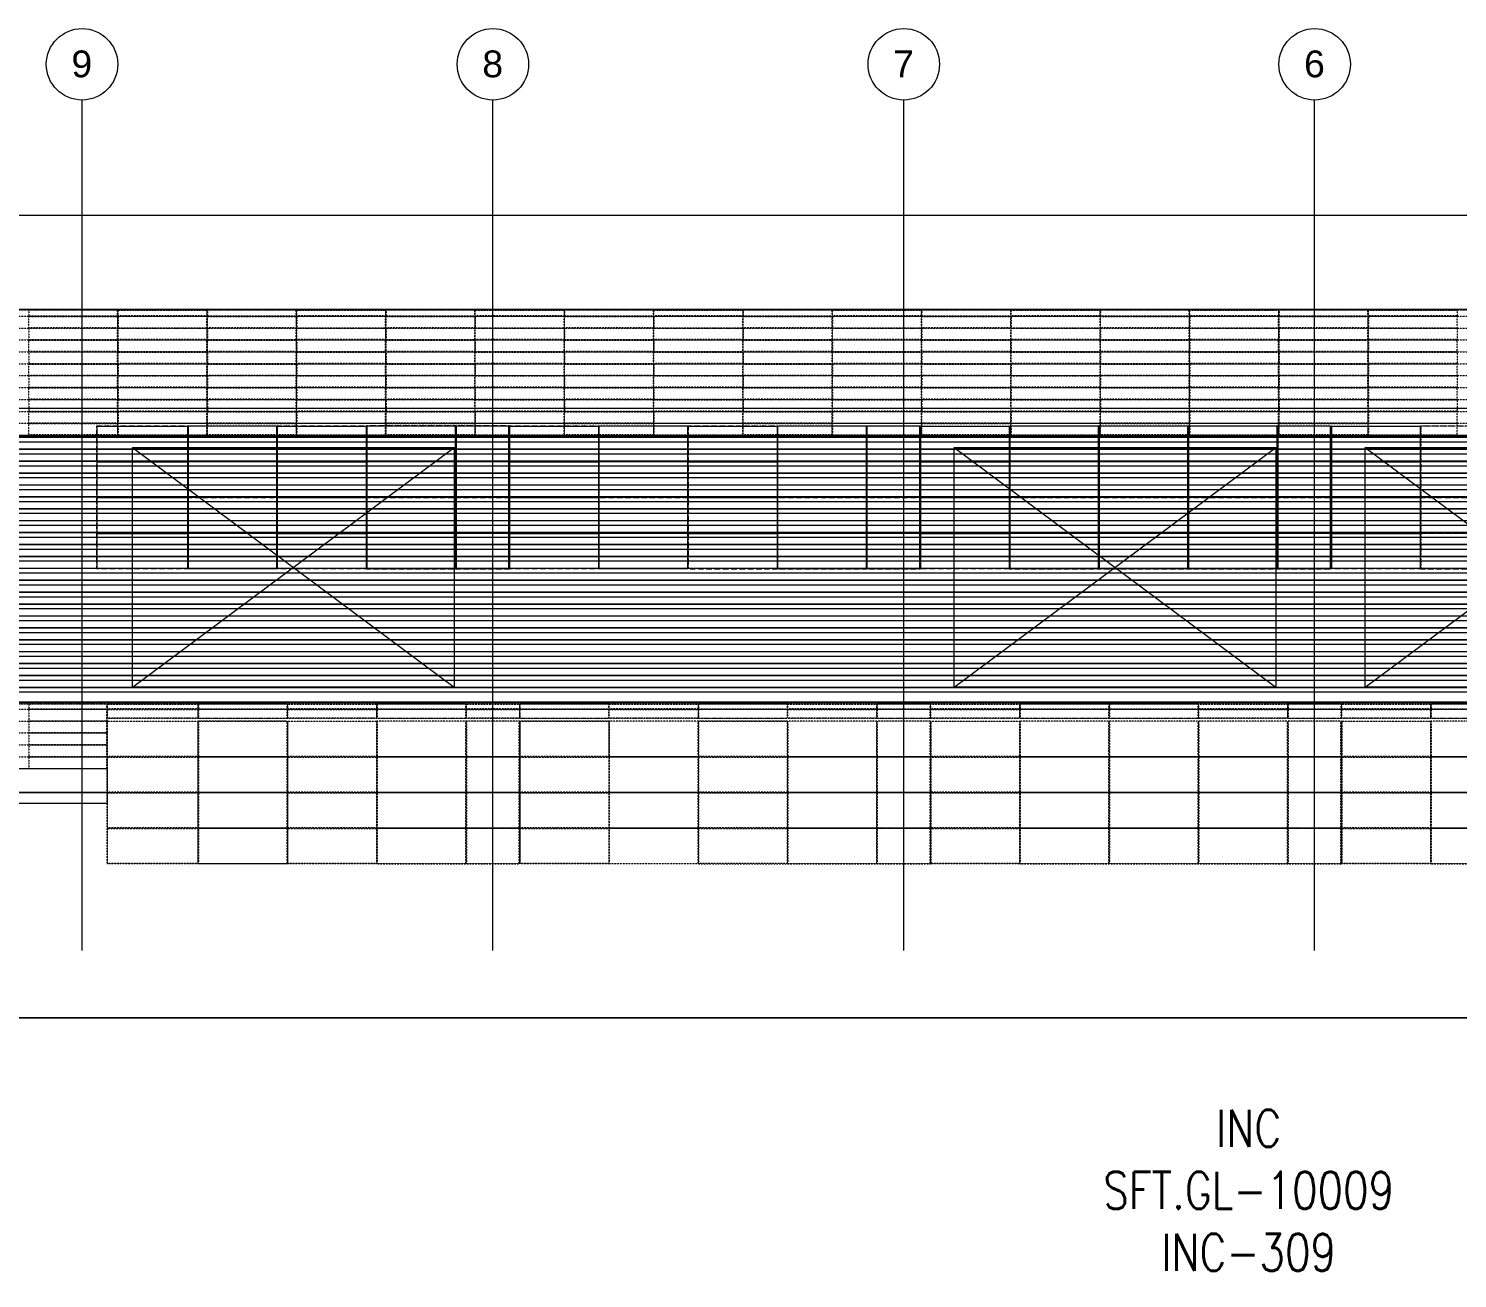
# Model space of a CAD drawing. Header units: inches. Extents: x 1191 to 4278, y -4365 to 1348.
# Drawn here: x 1934 to 2894, y -4365 to -3526 of the extents above; entities that cross this region are included whole.
import ezdxf

# ---------------------------------------------------------------- set-up
doc = ezdxf.new("R2010")
doc.units = ezdxf.units.IN
doc.header["$MEASUREMENT"] = 0
for name, pattern in [('NBK_Center2', [0.270833, 0.166667, -0.03125, 0.041667, -0.03125]), ('NBK_Hidden', [0.125, 0.083333, -0.041667]), ('NBK_Hidden2', [0.0625, 0.041667, -0.020833])]:
    doc.linetypes.add(name, pattern=pattern)
doc.layers.get('Defpoints').update_dxf_attribs({"color": 250, "lineweight": 0})
for name, color, linetype, lineweight in [('!Arch2', 8, 'Continuous', 9), ('!Dimension', 50, 'Continuous', 5), ('!Linetype_Center2', 222, 'NBK_Center2', 9), ('!Linetype_Hidden', 210, 'NBK_Hidden', 9), ('!Misc2', 252, 'NBK_Hidden2', 5), ('S-GRID-IDEN', 1, 'Continuous', 9)]:
    doc.layers.add(name, color=color, linetype=linetype, lineweight=lineweight)
doc.styles.add('Arial_1', font='arial.ttf', dxfattribs={"height": 18})
doc.styles.add('Romans', font='romans.shx', dxfattribs={"width": 0.8})

# ---------------------------------------------------------------- blocks, each defined once
blk = doc.blocks.new('A$C5F5E00A7')
for p, q in [((570, -364.16), (570, 207.16)), ((570, -364.16), (570, 207.16)), ((846, -364.16), (846, 207.16)), ((846, -364.16), (846, 207.16)), ((1122, -364.16), (1122, 207.16)), ((1122, -364.16), (1122, 207.16)), ((1398, -364.16), (1398, 207.16)), ((1398, -364.16), (1398, 207.16)), ((2853.84, 0), (-187.78, 0)), ((2853.84, 0), (-187.78, 0)), ((-187.78, -258), (2853.84, -258)), ((-187.78, -258), (2853.84, -258))]:
    blk.add_line(p, q)
at = {"layer": 'S-GRID-IDEN'}
for centre in [(570, 231.16), (570, 231.16), (846, 231.16), (846, 231.16), (1122, 231.16), (1122, 231.16), (1398, 231.16), (1398, 231.16)]:
    blk.add_circle(centre, 24, dxfattribs=at)
at = {"char_height": 18, "width": 16.968, "attachment_point": 1, "style": 'Arial_1'}
for s, insert in [('9', (562.87, 240.45)), ('9', (562.87, 240.45)), ('8', (838.87, 240.45)), ('8', (838.87, 240.45)), ('7', (1114.87, 240.45)), ('7', (1114.87, 240.45)), ('6', (1390.87, 240.45)), ('6', (1390.87, 240.45))]:
    blk.add_mtext(s, dxfattribs=dict(at, insert=insert))
blk = doc.blocks.new('A$C5F5E390D')
at = {"layer": '!Linetype_Center2'}
for p, q in [((792, 48), (792, -48)), ((1068, 47.81), (1068, -48.19)), ((1344, 47.81), (1344, -48.19))]:
    blk.add_line(p, q, dxfattribs=at)
for points in [[(514.85, 48), (576, 48), (576, 24), (514.85, 24)], [(636, 24), (576, 24), (576, 48), (636, 48)], [(636, 48), (696, 48), (696, 24), (636, 24)], [(696, 24), (756, 24), (756, 48), (696, 48)], [(756, 24), (792, 24), (792, 48), (756, 48)], [(792, 24), (852, 24), (852, 47.81), (792, 47.81)], [(852, 24), (912, 24), (912, 47.81), (852, 47.81)], [(912, 24), (972, 24), (972, 47.81), (912, 47.81)], [(972, 24), (1032, 24), (1032, 47.81), (972, 47.81)], [(1128, 24), (1188, 24), (1188, 47.81), (1128, 47.81)], [(1188, 24), (1248, 24), (1248, 47.81), (1188, 47.81)], [(1248, 24), (1308, 24), (1308, 47.81), (1248, 47.81)], [(1404, 24), (1464, 24), (1464, 47.81), (1404, 47.81)], [(514.85, 24), (576, 24), (576, 0), (514.85, 0)], [(636, 0), (576, 0), (576, 24), (636, 24)], [(636, 24), (696, 24), (696, 0), (636, 0)], [(696, 0), (756, 0), (756, 24), (696, 24)], [(852, 24), (912, 24)], [(912, 0), (972, 0), (972, 24), (912, 24)], [(972, 0), (1032, 0), (1032, 24), (972, 24)], [(1128, 0), (1188, 0), (1188, 24), (1128, 24)], [(1188, 0), (1248, 0), (1248, 24), (1188, 24)], [(1248, 0), (1308, 0), (1308, 24), (1248, 24)], [(1404, 0), (1464, 0), (1464, 24), (1404, 24)], [(514.85, 0), (576, 0), (576, -24), (514.85, -24)], [(636, -24), (576, -24), (576, 0), (636, 0)], [(636, 0), (696, 0), (696, -24), (636, -24)], [(696, -24), (756, -24), (756, 0), (696, 0)], [(852, 0), (912, 0)], [(912, -24), (972, -24), (972, 0), (912, 0)], [(972, -24), (1032, -24), (1032, 0), (972, 0)], [(1128, -24), (1188, -24), (1188, 0), (1128, 0)], [(1188, -24), (1248, -24), (1248, 0), (1188, 0)], [(1248, -24), (1308, -24), (1308, 0), (1248, 0)], [(1404, -24), (1464, -24), (1464, 0), (1404, 0)], [(514.85, -24), (576, -24), (576, -48), (514.85, -48)], [(636, -48), (576, -48), (576, -24), (636, -24)], [(636, -24), (696, -24), (696, -48), (636, -48)], [(696, -48), (756, -48), (756, -24), (696, -24)], [(852, -24), (912, -24)], [(912, -48), (972, -48), (972, -24), (912, -24)], [(972, -48), (1032, -48), (1032, -24), (972, -24)], [(1128, -48), (1188, -48), (1188, -24), (1128, -24)], [(1188, -48), (1248, -48), (1248, -24), (1188, -24)], [(1248, -48), (1308, -48), (1308, -24), (1248, -24)], [(1404, -48), (1464, -48), (1464, -24), (1404, -24)]]:
    blk.add_lwpolyline(points, close=True, dxfattribs=at)
for points in [[(1068, 47.81), (1032, 47.81), (1032, 24), (1068, 24)], [(1068, 47.81), (1128, 47.81), (1128, 24), (1068, 24)], [(1344, 47.81), (1308, 47.81), (1308, 24), (1344, 24)], [(1344, 47.81), (1404, 47.81), (1404, 24), (1344, 24)], [(792, 24), (756, 24), (756, 0), (792, 0)], [(792, 24), (852, 24), (852, 0), (792, 0)], [(1068, 24), (1032, 24), (1032, 0), (1068, 0)], [(1068, 24), (1128, 24), (1128, 0), (1068, 0)], [(1344, 24), (1308, 24), (1308, 0), (1344, 0)], [(1344, 24), (1404, 24), (1404, 0), (1344, 0)], [(792, 0), (756, 0), (756, -24), (792, -24)], [(792, 0), (852, 0), (852, -24), (792, -24)], [(1068, 0), (1032, 0), (1032, -24), (1068, -24)], [(1068, 0), (1128, 0), (1128, -24), (1068, -24)], [(1344, 0), (1308, 0), (1308, -24), (1344, -24)], [(1344, 0), (1404, 0), (1404, -24), (1344, -24)], [(792, -24), (756, -24), (756, -48), (792, -48)], [(792, -24), (852, -24), (852, -48), (792, -48)], [(1068, -24), (1032, -24), (1032, -48), (1068, -48)], [(1068, -24), (1128, -24), (1128, -48), (1068, -48)], [(1344, -24), (1308, -24), (1308, -48), (1344, -48)], [(1344, -24), (1404, -24), (1404, -48), (1344, -48)]]:
    blk.add_lwpolyline(points, dxfattribs=at)
at = {"layer": '!Misc2', "linetype": 'Continuous'}
for points in [[(515.04, 47.81), (575.81, 47.81), (575.81, 24.19), (515.04, 24.19)], [(576.19, 24.19), (635.81, 24.19), (635.81, 47.81), (576.19, 47.81)], [(636.19, 47.81), (695.81, 47.81), (695.81, 24.19), (636.19, 24.19)], [(696.19, 24.19), (755.81, 24.19), (755.81, 47.81), (696.19, 47.81)], [(791.62, 47.81), (756.19, 47.81), (756.19, 24.19), (791.62, 24.19)], [(792.38, 47.81), (851.81, 47.81), (851.81, 24.19), (792.38, 24.19)], [(911.81, 24.19), (911.81, 47.81), (852.19, 47.81), (852.19, 24.19)], [(912.19, 24.19), (912.19, 47.81), (971.81, 47.81), (971.81, 24.19)], [(972.19, 24.19), (1031.81, 24.19), (1031.81, 47.81), (972.19, 47.81)], [(1067.62, 47.81), (1032.19, 47.81), (1032.19, 24.19), (1067.62, 24.19)], [(1068.38, 47.81), (1127.81, 47.81), (1127.81, 24.19), (1068.38, 24.19)], [(1128.19, 24.19), (1187.81, 24.19), (1187.81, 47.81), (1128.19, 47.81)], [(1188.19, 24.19), (1247.81, 24.19), (1247.81, 47.81), (1188.19, 47.81)], [(1248.19, 24.19), (1307.81, 24.19), (1307.81, 47.81), (1248.19, 47.81)], [(1343.62, 47.81), (1308.19, 47.81), (1308.19, 24.19), (1343.62, 24.19)], [(1344.38, 47.81), (1403.81, 47.81), (1403.81, 24.19), (1344.38, 24.19)], [(515.04, 23.81), (575.81, 23.81), (575.81, 0.19), (515.04, 0.19)], [(576.19, 0.19), (635.81, 0.19), (635.81, 23.81), (576.19, 23.81)], [(636.19, 23.81), (695.81, 23.81), (695.81, 0.19), (636.19, 0.19)], [(696.19, 0.19), (755.81, 0.19), (755.81, 23.81), (696.19, 23.81)], [(791.62, 23.81), (756.19, 23.81), (756.19, 0.19), (791.62, 0.19)], [(792.38, 23.81), (851.81, 23.81), (851.81, 0.19), (792.38, 0.19)], [(911.81, 0.19), (911.81, 23.81), (852.19, 23.81), (852.19, 0.19)], [(912.19, 0.19), (912.19, 23.81), (971.81, 23.81), (971.81, 0.19)], [(972.19, 0.19), (1031.81, 0.19), (1031.81, 23.81), (972.19, 23.81)], [(1067.62, 23.81), (1032.19, 23.81), (1032.19, 0.19), (1067.62, 0.19)], [(1068.38, 23.81), (1127.81, 23.81), (1127.81, 0.19), (1068.38, 0.19)], [(1128.19, 0.19), (1187.81, 0.19), (1187.81, 23.81), (1128.19, 23.81)], [(1188.19, 0.19), (1247.81, 0.19), (1247.81, 23.81), (1188.19, 23.81)], [(1248.19, 0.19), (1307.81, 0.19), (1307.81, 23.81), (1248.19, 23.81)], [(1343.62, 23.81), (1308.19, 23.81), (1308.19, 0.19), (1343.62, 0.19)], [(1344.38, 23.81), (1403.81, 23.81), (1403.81, 0.19), (1344.38, 0.19)], [(515.04, -0.19), (575.81, -0.19), (575.81, -23.81), (515.04, -23.81)], [(576.19, -23.81), (635.81, -23.81), (635.81, -0.19), (576.19, -0.19)], [(636.19, -0.19), (695.81, -0.19), (695.81, -23.81), (636.19, -23.81)], [(696.19, -23.81), (755.81, -23.81), (755.81, -0.19), (696.19, -0.19)], [(791.62, -0.19), (756.19, -0.19), (756.19, -23.81), (791.62, -23.81)], [(792.38, -0.19), (851.81, -0.19), (851.81, -23.81), (792.38, -23.81)], [(911.81, -23.81), (911.81, -0.19), (852.19, -0.19), (852.19, -23.81)], [(912.19, -23.81), (912.19, -0.19), (971.81, -0.19), (971.81, -23.81)], [(972.19, -23.81), (1031.81, -23.81), (1031.81, -0.19), (972.19, -0.19)], [(1067.62, -0.19), (1032.19, -0.19), (1032.19, -23.81), (1067.62, -23.81)], [(1068.38, -0.19), (1127.81, -0.19), (1127.81, -23.81), (1068.38, -23.81)], [(1128.19, -23.81), (1187.81, -23.81), (1187.81, -0.19), (1128.19, -0.19)], [(1188.19, -23.81), (1247.81, -23.81), (1247.81, -0.19), (1188.19, -0.19)], [(1248.19, -23.81), (1307.81, -23.81), (1307.81, -0.19), (1248.19, -0.19)], [(1343.62, -0.19), (1308.19, -0.19), (1308.19, -23.81), (1343.62, -23.81)], [(1344.38, -0.19), (1403.81, -0.19), (1403.81, -23.81), (1344.38, -23.81)], [(515.04, -24.19), (575.81, -24.19), (575.81, -47.81), (515.04, -47.81)], [(576.19, -47.81), (635.81, -47.81), (635.81, -24.19), (576.19, -24.19)], [(636.19, -24.19), (695.81, -24.19), (695.81, -47.81), (636.19, -47.81)], [(696.19, -47.81), (755.81, -47.81), (755.81, -24.19), (696.19, -24.19)], [(791.62, -24.19), (756.19, -24.19), (756.19, -47.81), (791.62, -47.81)], [(792.38, -24.19), (851.81, -24.19), (851.81, -47.81), (792.38, -47.81)], [(911.81, -47.81), (911.81, -24.19), (852.19, -24.19), (852.19, -47.81)], [(912.19, -47.81), (912.19, -24.19), (971.81, -24.19), (971.81, -47.81)], [(972.19, -47.81), (1031.81, -47.81), (1031.81, -24.19), (972.19, -24.19)], [(1067.62, -24.19), (1032.19, -24.19), (1032.19, -47.81), (1067.62, -47.81)], [(1068.38, -24.19), (1127.81, -24.19), (1127.81, -47.81), (1068.38, -47.81)], [(1128.19, -47.81), (1187.81, -47.81), (1187.81, -24.19), (1128.19, -24.19)], [(1188.19, -47.81), (1247.81, -47.81), (1247.81, -24.19), (1188.19, -24.19)], [(1248.19, -47.81), (1307.81, -47.81), (1307.81, -24.19), (1248.19, -24.19)], [(1343.62, -24.19), (1308.19, -24.19), (1308.19, -47.81), (1343.62, -47.81)], [(1344.38, -24.19), (1403.81, -24.19), (1403.81, -47.81), (1344.38, -47.81)]]:
    blk.add_lwpolyline(points, close=True, dxfattribs=at)
at = {"layer": '!Misc2'}
for points in [[(1404.19, 24.19), (1463.81, 24.19), (1463.81, 47.81), (1404.19, 47.81)], [(1404.19, 0.19), (1463.81, 0.19), (1463.81, 23.81), (1404.19, 23.81)], [(1404.19, -23.81), (1463.81, -23.81), (1463.81, -0.19), (1404.19, -0.19)], [(1404.19, -47.81), (1463.81, -47.81), (1463.81, -24.19), (1404.19, -24.19)]]:
    blk.add_lwpolyline(points, close=True, dxfattribs=at)
blk = doc.blocks.new('A$C5F5E02A7')
for p, q in [((23.75, 324.5), (-2525, 324.5)), ((-2202.31, 240), (-209.69, 240)), ((-211.29, 239.66), (-2202.12, 239.66)), ((-211.29, 239.48), (-2202.12, 239.48)), ((-211.29, 239), (-2202.12, 239)), ((-211.29, 238.55), (-2202.12, 238.55)), ((-211.29, 238.37), (-2202.12, 238.37)), ((-211.29, 235.31), (-2202.12, 235.31)), ((-211.29, 230.55), (-2202.12, 230.55)), ((-211.29, 230.37), (-2202.12, 230.37)), ((-1964.11, 231.84), (-1748.11, 231.84)), ((-1964.11, 70.72), (-1964.11, 231.84)), ((-1964.11, 231.84), (-1748.11, 70.72)), ((-1964.11, 70.72), (-1748.11, 231.84)), ((-1748.11, 231.84), (-1748.11, 70.72)), ((-1412.11, 231.84), (-1196.11, 231.84)), ((-1412.11, 70.72), (-1412.11, 231.84)), ((-1412.11, 231.84), (-1196.11, 70.72)), ((-1412.11, 70.72), (-1196.11, 231.84)), ((-1196.11, 231.84), (-1196.11, 70.72)), ((-1136.11, 231.84), (-920.11, 231.84)), ((-1136.11, 70.72), (-1136.11, 231.84)), ((-1136.11, 231.84), (-920.11, 70.72)), ((-1136.11, 70.72), (-920.11, 231.84)), ((-211.29, 227.31), (-2202.12, 227.31)), ((-211.29, 222.55), (-2202.12, 222.55)), ((-211.29, 222.37), (-2202.12, 222.37)), ((-211.29, 219.31), (-2202.12, 219.31)), ((-211.29, 214.55), (-2202.12, 214.55)), ((-211.29, 214.37), (-2202.12, 214.37)), ((-211.29, 211.31), (-2202.12, 211.31)), ((-211.29, 206.55), (-2202.12, 206.55)), ((-211.29, 206.37), (-2202.12, 206.37)), ((-211.29, 203.31), (-2202.12, 203.31)), ((-211.29, 198.55), (-2202.12, 198.55)), ((-211.29, 198.37), (-2202.12, 198.37)), ((-211.29, 195.31), (-2202.12, 195.31)), ((-211.29, 190.55), (-2202.12, 190.55)), ((-211.29, 190.37), (-2202.12, 190.37)), ((-211.29, 187.31), (-2202.12, 187.31)), ((-211.29, 182.55), (-2202.12, 182.55)), ((-211.29, 182.37), (-2202.12, 182.37)), ((-211.29, 179.31), (-2202.12, 179.31)), ((-211.29, 174.55), (-2202.12, 174.55)), ((-211.29, 174.37), (-2202.12, 174.37)), ((-211.29, 171.31), (-2202.12, 171.31)), ((-211.29, 166.55), (-2202.12, 166.55)), ((-211.29, 166.37), (-2202.12, 166.37)), ((-211.29, 163.31), (-2202.12, 163.31)), ((-211.29, 158.55), (-2202.12, 158.55)), ((-211.29, 158.37), (-2202.12, 158.37)), ((-211.29, 155.31), (-2202.12, 155.31)), ((-211.29, 150.55), (-2202.12, 150.55)), ((-211.29, 150.37), (-2202.12, 150.37)), ((-211.29, 147.31), (-2202.12, 147.31)), ((-211.29, 142.55), (-2202.12, 142.55)), ((-211.29, 142.37), (-2202.12, 142.37)), ((-211.29, 139.31), (-2202.12, 139.31)), ((-211.29, 134.55), (-2202.12, 134.55)), ((-211.29, 134.37), (-2202.12, 134.37)), ((-211.29, 131.31), (-2202.12, 131.31)), ((-211.29, 126.55), (-2202.12, 126.55)), ((-211.29, 126.37), (-2202.12, 126.37)), ((-211.29, 123.31), (-2202.12, 123.31)), ((-211.29, 118.55), (-2202.12, 118.55)), ((-211.29, 118.37), (-2202.12, 118.37)), ((-211.29, 115.31), (-2202.12, 115.31)), ((-211.29, 110.55), (-2202.12, 110.55)), ((-211.29, 110.37), (-2202.12, 110.37)), ((-211.29, 107.31), (-2202.12, 107.31)), ((-211.29, 102.55), (-2202.12, 102.55)), ((-211.29, 102.37), (-2202.12, 102.37)), ((-211.29, 99.31), (-2202.12, 99.31)), ((-211.29, 94.55), (-2202.12, 94.55)), ((-211.29, 94.37), (-2202.12, 94.37)), ((-211.29, 91.31), (-2202.12, 91.31)), ((-211.29, 86.55), (-2202.12, 86.55)), ((-211.29, 86.37), (-2202.12, 86.37)), ((-211.29, 83.31), (-2202.12, 83.31)), ((-211.29, 78.55), (-2202.12, 78.55)), ((-211.29, 78.37), (-2202.12, 78.37)), ((-211.29, 75.31), (-2202.12, 75.31)), ((-211.29, 70.55), (-2202.12, 70.55)), ((-211.29, 70.37), (-2202.12, 70.37)), ((-211.29, 67.31), (-2202.12, 67.31)), ((-1748.11, 70.72), (-1964.11, 70.72)), ((-1196.11, 70.72), (-1412.11, 70.72)), ((-920.11, 70.72), (-1136.11, 70.72)), ((-209.69, 60), (-2202.31, 60)), ((-2202.12, 61), (-211.29, 61))]:
    blk.add_line(p, q)
for points in [[(-2525, 16), (-1981.15, 16), (-1981.15, 0), (-2525, 0)], [(-2622.32, 0), (-1981.15, 0), (-1981.15, -7.5), (-2622.32, -7.5)]]:
    blk.add_lwpolyline(points, close=True)
blk = doc.blocks.new('A$C5F5E3900')
at = {"layer": '!Linetype_Hidden'}
for p, q in [((2374.75, 324), (199.25, 324)), ((199.25, 320), (2374.75, 320)), ((522, 240), (522, 324)), ((582, 240), (582, 324)), ((642, 240), (642, 324)), ((702, 240), (702, 324)), ((762, 240), (762, 324)), ((822, 240), (822, 324)), ((882, 240), (882, 324)), ((942, 240), (942, 324)), ((1002, 240), (1002, 324)), ((1062, 240), (1062, 324)), ((1122, 240), (1122, 324)), ((1182, 240), (1182, 324)), ((1242, 240), (1242, 324)), ((1302, 240), (1302, 324)), ((1362, 240), (1362, 324)), ((199.25, 312), (2374.75, 312)), ((199.25, 304), (2374.75, 304)), ((199.25, 296), (2374.75, 296)), ((199.25, 288), (2374.75, 288)), ((199.25, 280), (2374.75, 280)), ((199.25, 272), (2374.75, 272)), ((199.25, 264), (2374.75, 264)), ((199.25, 256), (2374.75, 256)), ((199.25, 248), (2374.75, 248)), ((293.5, 240), (2286.5, 240)), ((2286.5, 59.22), (293.5, 59.22)), ((514.85, 16), (514.85, 59.22)), ((576, 49.98), (576, 59.22)), ((636, 49.98), (636, 59.22)), ((696, 49.98), (696, 59.22)), ((756, 49.98), (756, 59.22)), ((792, 49.98), (792, 59.22)), ((852, 49.98), (852, 59.22)), ((912, 49.98), (912, 59.22)), ((972, 49.98), (972, 59.22)), ((1032, 49.98), (1032, 59.22)), ((1068, 49.98), (1068, 59.22)), ((1128, 49.98), (1128, 59.22)), ((1188, 59.22), (1188, 49.98)), ((1248, 49.98), (1248, 59.22)), ((1308, 49.98), (1308, 59.22)), ((1344, 49.98), (1344, 59.22)), ((1404, 49.98), (1404, 59.22)), ((199.25, 56), (2374.75, 56)), ((199.25, 48), (514.85, 48)), ((514.85, 49.98), (2374.75, 49.98)), ((199.25, 40), (514.85, 40)), ((199.25, 32), (514.85, 32)), ((199.25, 24), (514.85, 24)), ((199.25, 16), (514.85, 16))]:
    blk.add_line(p, q, dxfattribs=at)
for points in [[(462.19, 320.19), (521.81, 320.19), (521.81, 324), (462.19, 324)], [(462.19, 319.81), (521.81, 319.81), (521.81, 312.19), (462.19, 312.19)], [(581.81, 320.19), (522.19, 320.19), (522.19, 324), (581.81, 324)], [(581.81, 319.81), (522.19, 319.81), (522.19, 312.19), (581.81, 312.19)], [(582.19, 320.19), (641.81, 320.19), (641.81, 324), (582.19, 324)], [(582.19, 319.81), (641.81, 319.81), (641.81, 312.19), (582.19, 312.19)], [(701.81, 320.19), (642.19, 320.19), (642.19, 324), (701.81, 324)], [(701.81, 319.81), (642.19, 319.81), (642.19, 312.19), (701.81, 312.19)], [(702.19, 320.19), (761.81, 320.19), (761.81, 324), (702.19, 324)], [(702.19, 319.81), (761.81, 319.81), (761.81, 312.19), (702.19, 312.19)], [(821.81, 320.19), (762.19, 320.19), (762.19, 324), (821.81, 324)], [(821.81, 319.81), (762.19, 319.81), (762.19, 312.19), (821.81, 312.19)], [(822.19, 320.19), (881.81, 320.19), (881.81, 324), (822.19, 324)], [(822.19, 319.81), (881.81, 319.81), (881.81, 312.19), (822.19, 312.19)], [(941.81, 320.19), (882.19, 320.19), (882.19, 324), (941.81, 324)], [(941.81, 319.81), (882.19, 319.81), (882.19, 312.19), (941.81, 312.19)], [(942.19, 320.19), (1001.81, 320.19), (1001.81, 324), (942.19, 324)], [(942.19, 319.81), (1001.81, 319.81), (1001.81, 312.19), (942.19, 312.19)], [(1061.81, 320.19), (1002.19, 320.19), (1002.19, 324), (1061.81, 324)], [(1061.81, 319.81), (1002.19, 319.81), (1002.19, 312.19), (1061.81, 312.19)], [(1062.19, 320.19), (1121.81, 320.19), (1121.81, 324), (1062.19, 324)], [(1062.19, 319.81), (1121.81, 319.81), (1121.81, 312.19), (1062.19, 312.19)], [(1181.81, 320.19), (1122.19, 320.19), (1122.19, 324), (1181.81, 324)], [(1181.81, 319.81), (1122.19, 319.81), (1122.19, 312.19), (1181.81, 312.19)], [(1182.19, 320.19), (1241.81, 320.19), (1241.81, 324), (1182.19, 324)], [(1182.19, 319.81), (1241.81, 319.81), (1241.81, 312.19), (1182.19, 312.19)], [(1301.81, 320.19), (1242.19, 320.19), (1242.19, 324), (1301.81, 324)], [(1301.81, 319.81), (1242.19, 319.81), (1242.19, 312.19), (1301.81, 312.19)], [(1302.19, 320.19), (1361.81, 320.19), (1361.81, 324), (1302.19, 324)], [(1302.19, 319.81), (1361.81, 319.81), (1361.81, 312.19), (1302.19, 312.19)], [(1421.81, 320.19), (1362.19, 320.19), (1362.19, 324), (1421.81, 324)], [(1421.81, 319.81), (1362.19, 319.81), (1362.19, 312.19), (1421.81, 312.19)], [(462.19, 304.19), (521.81, 304.19), (521.81, 311.81), (462.19, 311.81)], [(581.81, 304.19), (522.19, 304.19), (522.19, 311.81), (581.81, 311.81)], [(582.19, 304.19), (641.81, 304.19), (641.81, 311.81), (582.19, 311.81)], [(701.81, 304.19), (642.19, 304.19), (642.19, 311.81), (701.81, 311.81)], [(702.19, 304.19), (761.81, 304.19), (761.81, 311.81), (702.19, 311.81)], [(821.81, 304.19), (762.19, 304.19), (762.19, 311.81), (821.81, 311.81)], [(822.19, 304.19), (881.81, 304.19), (881.81, 311.81), (822.19, 311.81)], [(941.81, 304.19), (882.19, 304.19), (882.19, 311.81), (941.81, 311.81)], [(942.19, 304.19), (1001.81, 304.19), (1001.81, 311.81), (942.19, 311.81)], [(1061.81, 304.19), (1002.19, 304.19), (1002.19, 311.81), (1061.81, 311.81)], [(1062.19, 304.19), (1121.81, 304.19), (1121.81, 311.81), (1062.19, 311.81)], [(1181.81, 304.19), (1122.19, 304.19), (1122.19, 311.81), (1181.81, 311.81)], [(1182.19, 304.19), (1241.81, 304.19), (1241.81, 311.81), (1182.19, 311.81)], [(1301.81, 304.19), (1242.19, 304.19), (1242.19, 311.81), (1301.81, 311.81)], [(1302.19, 304.19), (1361.81, 304.19), (1361.81, 311.81), (1302.19, 311.81)], [(1421.81, 304.19), (1362.19, 304.19), (1362.19, 311.81), (1421.81, 311.81)], [(462.19, 303.81), (521.81, 303.81), (521.81, 296.19), (462.19, 296.19)], [(581.81, 303.81), (522.19, 303.81), (522.19, 296.19), (581.81, 296.19)], [(582.19, 303.81), (641.81, 303.81), (641.81, 296.19), (582.19, 296.19)], [(701.81, 303.81), (642.19, 303.81), (642.19, 296.19), (701.81, 296.19)], [(702.19, 303.81), (761.81, 303.81), (761.81, 296.19), (702.19, 296.19)], [(821.81, 303.81), (762.19, 303.81), (762.19, 296.19), (821.81, 296.19)], [(822.19, 303.81), (881.81, 303.81), (881.81, 296.19), (822.19, 296.19)], [(941.81, 303.81), (882.19, 303.81), (882.19, 296.19), (941.81, 296.19)], [(942.19, 303.81), (1001.81, 303.81), (1001.81, 296.19), (942.19, 296.19)], [(1061.81, 303.81), (1002.19, 303.81), (1002.19, 296.19), (1061.81, 296.19)], [(1062.19, 303.81), (1121.81, 303.81), (1121.81, 296.19), (1062.19, 296.19)], [(1181.81, 303.81), (1122.19, 303.81), (1122.19, 296.19), (1181.81, 296.19)], [(1182.19, 303.81), (1241.81, 303.81), (1241.81, 296.19), (1182.19, 296.19)], [(1301.81, 303.81), (1242.19, 303.81), (1242.19, 296.19), (1301.81, 296.19)], [(1302.19, 303.81), (1361.81, 303.81), (1361.81, 296.19), (1302.19, 296.19)], [(1421.81, 303.81), (1362.19, 303.81), (1362.19, 296.19), (1421.81, 296.19)], [(462.19, 288.19), (521.81, 288.19), (521.81, 295.81), (462.19, 295.81)], [(581.81, 288.19), (522.19, 288.19), (522.19, 295.81), (581.81, 295.81)], [(582.19, 288.19), (641.81, 288.19), (641.81, 295.81), (582.19, 295.81)], [(701.81, 288.19), (642.19, 288.19), (642.19, 295.81), (701.81, 295.81)], [(702.19, 288.19), (761.81, 288.19), (761.81, 295.81), (702.19, 295.81)], [(821.81, 288.19), (762.19, 288.19), (762.19, 295.81), (821.81, 295.81)], [(822.19, 288.19), (881.81, 288.19), (881.81, 295.81), (822.19, 295.81)], [(941.81, 288.19), (882.19, 288.19), (882.19, 295.81), (941.81, 295.81)], [(942.19, 288.19), (1001.81, 288.19), (1001.81, 295.81), (942.19, 295.81)], [(1061.81, 288.19), (1002.19, 288.19), (1002.19, 295.81), (1061.81, 295.81)], [(1062.19, 288.19), (1121.81, 288.19), (1121.81, 295.81), (1062.19, 295.81)], [(1181.81, 288.19), (1122.19, 288.19), (1122.19, 295.81), (1181.81, 295.81)], [(1182.19, 288.19), (1241.81, 288.19), (1241.81, 295.81), (1182.19, 295.81)], [(1301.81, 288.19), (1242.19, 288.19), (1242.19, 295.81), (1301.81, 295.81)], [(1302.19, 288.19), (1361.81, 288.19), (1361.81, 295.81), (1302.19, 295.81)], [(1421.81, 288.19), (1362.19, 288.19), (1362.19, 295.81), (1421.81, 295.81)], [(462.19, 287.81), (521.81, 287.81), (521.81, 280.19), (462.19, 280.19)], [(462.19, 272.19), (521.81, 272.19), (521.81, 279.81), (462.19, 279.81)], [(581.81, 287.81), (522.19, 287.81), (522.19, 280.19), (581.81, 280.19)], [(581.81, 272.19), (522.19, 272.19), (522.19, 279.81), (581.81, 279.81)], [(582.19, 287.81), (641.81, 287.81), (641.81, 280.19), (582.19, 280.19)], [(582.19, 272.19), (641.81, 272.19), (641.81, 279.81), (582.19, 279.81)], [(701.81, 287.81), (642.19, 287.81), (642.19, 280.19), (701.81, 280.19)], [(701.81, 272.19), (642.19, 272.19), (642.19, 279.81), (701.81, 279.81)], [(702.19, 287.81), (761.81, 287.81), (761.81, 280.19), (702.19, 280.19)], [(702.19, 272.19), (761.81, 272.19), (761.81, 279.81), (702.19, 279.81)], [(821.81, 287.81), (762.19, 287.81), (762.19, 280.19), (821.81, 280.19)], [(821.81, 272.19), (762.19, 272.19), (762.19, 279.81), (821.81, 279.81)], [(822.19, 287.81), (881.81, 287.81), (881.81, 280.19), (822.19, 280.19)], [(822.19, 272.19), (881.81, 272.19), (881.81, 279.81), (822.19, 279.81)], [(941.81, 287.81), (882.19, 287.81), (882.19, 280.19), (941.81, 280.19)], [(941.81, 272.19), (882.19, 272.19), (882.19, 279.81), (941.81, 279.81)], [(942.19, 287.81), (1001.81, 287.81), (1001.81, 280.19), (942.19, 280.19)], [(942.19, 272.19), (1001.81, 272.19), (1001.81, 279.81), (942.19, 279.81)], [(1061.81, 287.81), (1002.19, 287.81), (1002.19, 280.19), (1061.81, 280.19)], [(1061.81, 272.19), (1002.19, 272.19), (1002.19, 279.81), (1061.81, 279.81)], [(1062.19, 287.81), (1121.81, 287.81), (1121.81, 280.19), (1062.19, 280.19)], [(1062.19, 272.19), (1121.81, 272.19), (1121.81, 279.81), (1062.19, 279.81)], [(1181.81, 287.81), (1122.19, 287.81), (1122.19, 280.19), (1181.81, 280.19)], [(1181.81, 272.19), (1122.19, 272.19), (1122.19, 279.81), (1181.81, 279.81)], [(1182.19, 287.81), (1241.81, 287.81), (1241.81, 280.19), (1182.19, 280.19)], [(1182.19, 272.19), (1241.81, 272.19), (1241.81, 279.81), (1182.19, 279.81)], [(1301.81, 287.81), (1242.19, 287.81), (1242.19, 280.19), (1301.81, 280.19)], [(1301.81, 272.19), (1242.19, 272.19), (1242.19, 279.81), (1301.81, 279.81)], [(1302.19, 287.81), (1361.81, 287.81), (1361.81, 280.19), (1302.19, 280.19)], [(1302.19, 272.19), (1361.81, 272.19), (1361.81, 279.81), (1302.19, 279.81)], [(1421.81, 287.81), (1362.19, 287.81), (1362.19, 280.19), (1421.81, 280.19)], [(1421.81, 272.19), (1362.19, 272.19), (1362.19, 279.81), (1421.81, 279.81)], [(462.19, 271.81), (521.81, 271.81), (521.81, 264.19), (462.19, 264.19)], [(581.81, 271.81), (522.19, 271.81), (522.19, 264.19), (581.81, 264.19)], [(582.19, 271.81), (641.81, 271.81), (641.81, 264.19), (582.19, 264.19)], [(701.81, 271.81), (642.19, 271.81), (642.19, 264.19), (701.81, 264.19)], [(702.19, 271.81), (761.81, 271.81), (761.81, 264.19), (702.19, 264.19)], [(821.81, 271.81), (762.19, 271.81), (762.19, 264.19), (821.81, 264.19)], [(822.19, 271.81), (881.81, 271.81), (881.81, 264.19), (822.19, 264.19)], [(941.81, 271.81), (882.19, 271.81), (882.19, 264.19), (941.81, 264.19)], [(942.19, 271.81), (1001.81, 271.81), (1001.81, 264.19), (942.19, 264.19)], [(1061.81, 271.81), (1002.19, 271.81), (1002.19, 264.19), (1061.81, 264.19)], [(1062.19, 271.81), (1121.81, 271.81), (1121.81, 264.19), (1062.19, 264.19)], [(1181.81, 271.81), (1122.19, 271.81), (1122.19, 264.19), (1181.81, 264.19)], [(1182.19, 271.81), (1241.81, 271.81), (1241.81, 264.19), (1182.19, 264.19)], [(1301.81, 271.81), (1242.19, 271.81), (1242.19, 264.19), (1301.81, 264.19)], [(1302.19, 271.81), (1361.81, 271.81), (1361.81, 264.19), (1302.19, 264.19)], [(1421.81, 271.81), (1362.19, 271.81), (1362.19, 264.19), (1421.81, 264.19)], [(462.19, 256.19), (521.81, 256.19), (521.81, 263.81), (462.19, 263.81)], [(581.81, 256.19), (522.19, 256.19), (522.19, 263.81), (581.81, 263.81)], [(582.19, 256.19), (641.81, 256.19), (641.81, 263.81), (582.19, 263.81)], [(701.81, 256.19), (642.19, 256.19), (642.19, 263.81), (701.81, 263.81)], [(702.19, 256.19), (761.81, 256.19), (761.81, 263.81), (702.19, 263.81)], [(821.81, 256.19), (762.19, 256.19), (762.19, 263.81), (821.81, 263.81)], [(822.19, 256.19), (881.81, 256.19), (881.81, 263.81), (822.19, 263.81)], [(941.81, 256.19), (882.19, 256.19), (882.19, 263.81), (941.81, 263.81)], [(942.19, 256.19), (1001.81, 256.19), (1001.81, 263.81), (942.19, 263.81)], [(1061.81, 256.19), (1002.19, 256.19), (1002.19, 263.81), (1061.81, 263.81)], [(1062.19, 256.19), (1121.81, 256.19), (1121.81, 263.81), (1062.19, 263.81)], [(1181.81, 256.19), (1122.19, 256.19), (1122.19, 263.81), (1181.81, 263.81)], [(1182.19, 256.19), (1241.81, 256.19), (1241.81, 263.81), (1182.19, 263.81)], [(1301.81, 256.19), (1242.19, 256.19), (1242.19, 263.81), (1301.81, 263.81)], [(1302.19, 256.19), (1361.81, 256.19), (1361.81, 263.81), (1302.19, 263.81)], [(1421.81, 256.19), (1362.19, 256.19), (1362.19, 263.81), (1421.81, 263.81)], [(462.19, 255.81), (521.81, 255.81), (521.81, 248.19), (462.19, 248.19)], [(581.81, 255.81), (522.19, 255.81), (522.19, 248.19), (581.81, 248.19)], [(582.19, 255.81), (641.81, 255.81), (641.81, 248.19), (582.19, 248.19)], [(701.81, 255.81), (642.19, 255.81), (642.19, 248.19), (701.81, 248.19)], [(702.19, 255.81), (761.81, 255.81), (761.81, 248.19), (702.19, 248.19)], [(821.81, 255.81), (762.19, 255.81), (762.19, 248.19), (821.81, 248.19)], [(822.19, 255.81), (881.81, 255.81), (881.81, 248.19), (822.19, 248.19)], [(941.81, 255.81), (882.19, 255.81), (882.19, 248.19), (941.81, 248.19)], [(942.19, 255.81), (1001.81, 255.81), (1001.81, 248.19), (942.19, 248.19)], [(1061.81, 255.81), (1002.19, 255.81), (1002.19, 248.19), (1061.81, 248.19)], [(1062.19, 255.81), (1121.81, 255.81), (1121.81, 248.19), (1062.19, 248.19)], [(1181.81, 255.81), (1122.19, 255.81), (1122.19, 248.19), (1181.81, 248.19)], [(1182.19, 255.81), (1241.81, 255.81), (1241.81, 248.19), (1182.19, 248.19)], [(1301.81, 255.81), (1242.19, 255.81), (1242.19, 248.19), (1301.81, 248.19)], [(1302.19, 255.81), (1361.81, 255.81), (1361.81, 248.19), (1302.19, 248.19)], [(1421.81, 255.81), (1362.19, 255.81), (1362.19, 248.19), (1421.81, 248.19)], [(462.19, 247.81), (521.81, 247.81), (521.81, 240.19), (462.19, 240.19)], [(581.81, 247.81), (522.19, 247.81), (522.19, 240.19), (581.81, 240.19)], [(582.19, 247.81), (641.81, 247.81), (641.81, 240.19), (582.19, 240.19)], [(701.81, 247.81), (642.19, 247.81), (642.19, 240.19), (701.81, 240.19)], [(702.19, 247.81), (761.81, 247.81), (761.81, 240.19), (702.19, 240.19)], [(821.81, 247.81), (762.19, 247.81), (762.19, 240.19), (821.81, 240.19)], [(822.19, 247.81), (881.81, 247.81), (881.81, 240.19), (822.19, 240.19)], [(941.81, 247.81), (882.19, 247.81), (882.19, 240.19), (941.81, 240.19)], [(942.19, 247.81), (1001.81, 247.81), (1001.81, 240.19), (942.19, 240.19)], [(1061.81, 247.81), (1002.19, 247.81), (1002.19, 240.19), (1061.81, 240.19)], [(1062.19, 247.81), (1121.81, 247.81), (1121.81, 240.19), (1062.19, 240.19)], [(1181.81, 247.81), (1122.19, 247.81), (1122.19, 240.19), (1181.81, 240.19)], [(1182.19, 247.81), (1241.81, 247.81), (1241.81, 240.19), (1182.19, 240.19)], [(1301.81, 247.81), (1242.19, 247.81), (1242.19, 240.19), (1301.81, 240.19)], [(1302.19, 247.81), (1361.81, 247.81), (1361.81, 240.19), (1302.19, 240.19)], [(1421.81, 247.81), (1362.19, 247.81), (1362.19, 240.19), (1421.81, 240.19)], [(462.19, 56.19), (514.66, 56.19), (514.66, 59.22), (462.19, 59.22)], [(575.81, 56.19), (515.04, 56.19), (515.04, 59.22), (575.81, 59.22)], [(576.19, 56.19), (635.81, 56.19), (635.81, 59.22), (576.19, 59.22)], [(695.81, 56.19), (636.19, 56.19), (636.19, 59.22), (695.81, 59.22)], [(696.19, 56.19), (755.81, 56.19), (755.81, 59.22), (696.19, 59.22)], [(791.81, 56.19), (756.19, 56.19), (756.19, 59.22), (791.81, 59.22)], [(792.19, 56.19), (851.81, 56.19), (851.81, 59.22), (792.19, 59.22)], [(911.81, 56.19), (852.19, 56.19), (852.19, 59.22), (911.81, 59.22)], [(912.19, 56.19), (971.81, 56.19), (971.81, 59.22), (912.19, 59.22)], [(1031.81, 56.19), (972.19, 56.19), (972.19, 59.22), (1031.81, 59.22)], [(1032.19, 56.19), (1067.81, 56.19), (1067.81, 59.22), (1032.19, 59.22)], [(1127.81, 56.19), (1068.19, 56.19), (1068.19, 59.22), (1127.81, 59.22)], [(1187.81, 59.22), (1128.19, 59.22), (1128.19, 56.19), (1187.81, 56.19)], [(1188.19, 56.19), (1247.81, 56.19), (1247.81, 59.22), (1188.19, 59.22)], [(1307.81, 56.19), (1248.19, 56.19), (1248.19, 59.22), (1307.81, 59.22)], [(1308.19, 56.19), (1343.81, 56.19), (1343.81, 59.22), (1308.19, 59.22)], [(1403.81, 56.19), (1344.19, 56.19), (1344.19, 59.22), (1403.81, 59.22)], [(1404.19, 56.19), (1463.81, 56.19), (1463.81, 59.22), (1404.19, 59.22)], [(514.66, 48.19), (514.66, 55.81), (462.19, 55.81), (462.19, 48.19)], [(515.04, 49.98), (515.04, 55.81), (575.81, 55.81), (575.81, 49.98)], [(635.81, 49.98), (635.81, 55.81), (576.19, 55.81), (576.19, 49.98)], [(636.19, 49.98), (636.19, 55.81), (695.81, 55.81), (695.81, 49.98)], [(755.81, 49.98), (755.81, 55.81), (696.19, 55.81), (696.19, 49.98)], [(756.19, 49.98), (756.19, 55.81), (791.81, 55.81), (791.81, 49.98)], [(851.81, 49.98), (851.81, 55.81), (792.19, 55.81), (792.19, 49.98)], [(852.19, 49.98), (852.19, 55.81), (911.81, 55.81), (911.81, 49.98)], [(971.81, 49.98), (971.81, 55.81), (912.19, 55.81), (912.19, 49.98)], [(972.19, 49.98), (972.19, 55.81), (1031.81, 55.81), (1031.81, 49.98)], [(1067.81, 49.98), (1067.81, 55.81), (1032.19, 55.81), (1032.19, 49.98)], [(1068.19, 49.98), (1068.19, 55.81), (1127.81, 55.81), (1127.81, 49.98)], [(1187.81, 55.81), (1128.19, 55.81), (1128.19, 49.98), (1187.81, 49.98)], [(1188.19, 49.98), (1247.81, 49.98), (1247.81, 55.81), (1188.19, 55.81)], [(1248.19, 49.98), (1248.19, 55.81), (1307.81, 55.81), (1307.81, 49.98)], [(1343.81, 49.98), (1343.81, 55.81), (1308.19, 55.81), (1308.19, 49.98)], [(1344.19, 49.98), (1344.19, 55.81), (1403.81, 55.81), (1403.81, 49.98)], [(1463.81, 49.98), (1463.81, 55.81), (1404.19, 55.81), (1404.19, 49.98)], [(514.66, 40.19), (514.66, 47.81), (462.19, 47.81), (462.19, 40.19)], [(514.66, 32.19), (514.66, 39.81), (462.19, 39.81), (462.19, 32.19)], [(514.66, 24.19), (514.66, 31.81), (462.19, 31.81), (462.19, 24.19)], [(514.66, 16.19), (514.66, 23.81), (462.19, 23.81), (462.19, 16.19)]]:
    blk.add_lwpolyline(points, close=True, dxfattribs=at)
blk = doc.blocks.new('A$C5F5E469F')
at = {"layer": '!Arch2', "color": 1}
blk.add_blockref('A$C5F5E02A7', (2568, 0), dxfattribs=at)
at = {"color": 1}
blk.add_blockref('A$C5F5E3900', (72, 0), dxfattribs=at)
blk = doc.blocks.new('E5C0158')
at = {"layer": '!Linetype_Hidden'}
for p, q in [((-1727.75, 0.19), (-1727.75, -95.81)), ((-1451.75, 0), (-1451.75, -96)), ((-1175.75, 0), (-1175.75, -96))]:
    blk.add_line(p, q, dxfattribs=at)
for points in [[(-2004.9, 0.19), (-1943.75, 0.19), (-1943.75, -23.81), (-2004.9, -23.81)], [(-2004.71, 0), (-1943.94, 0), (-1943.94, -23.62), (-2004.71, -23.62)], [(-1883.75, -23.81), (-1943.75, -23.81), (-1943.75, 0.19), (-1883.75, 0.19)], [(-1943.56, -23.62), (-1883.94, -23.62), (-1883.94, 0), (-1943.56, 0)], [(-1883.75, 0.19), (-1823.75, 0.19), (-1823.75, -23.81), (-1883.75, -23.81)], [(-1883.56, 0), (-1823.94, 0), (-1823.94, -23.62), (-1883.56, -23.62)], [(-1823.75, -23.81), (-1763.75, -23.81), (-1763.75, 0.19), (-1823.75, 0.19)], [(-1823.56, -23.62), (-1763.94, -23.62), (-1763.94, 0), (-1823.56, 0)], [(-1763.75, -23.81), (-1727.75, -23.81), (-1727.75, 0.19), (-1763.75, 0.19)], [(-1728.12, 0), (-1763.56, 0), (-1763.56, -23.62), (-1728.12, -23.62)], [(-1727.37, 0), (-1667.94, 0), (-1667.94, -23.62), (-1727.37, -23.62)], [(-1607.94, -23.62), (-1607.94, 0), (-1667.56, 0), (-1667.56, -23.62)], [(-1607.56, -23.62), (-1607.56, 0), (-1547.94, 0), (-1547.94, -23.62)], [(-1547.56, -23.62), (-1487.94, -23.62), (-1487.94, 0), (-1547.56, 0)], [(-1452.12, 0), (-1487.56, 0), (-1487.56, -23.62), (-1452.12, -23.62)], [(-1451.37, 0), (-1391.94, 0), (-1391.94, -23.62), (-1451.37, -23.62)], [(-1391.56, -23.62), (-1331.94, -23.62), (-1331.94, 0), (-1391.56, 0)], [(-1331.56, -23.62), (-1271.94, -23.62), (-1271.94, 0), (-1331.56, 0)], [(-1271.56, -23.62), (-1211.94, -23.62), (-1211.94, 0), (-1271.56, 0)], [(-1176.12, 0), (-1211.56, 0), (-1211.56, -23.62), (-1176.12, -23.62)], [(-1175.37, 0), (-1115.94, 0), (-1115.94, -23.62), (-1175.37, -23.62)], [(-1115.56, -23.62), (-1055.94, -23.62), (-1055.94, 0), (-1115.56, 0)], [(-1727.75, -23.81), (-1667.75, -23.81), (-1667.75, 0), (-1727.75, 0)], [(-1667.75, -23.81), (-1607.75, -23.81), (-1607.75, 0), (-1667.75, 0)], [(-1607.75, -23.81), (-1547.75, -23.81), (-1547.75, 0), (-1607.75, 0)], [(-1547.75, -23.81), (-1487.75, -23.81), (-1487.75, 0), (-1547.75, 0)], [(-1391.75, -23.81), (-1331.75, -23.81), (-1331.75, 0), (-1391.75, 0)], [(-1331.75, -23.81), (-1271.75, -23.81), (-1271.75, 0), (-1331.75, 0)], [(-1271.75, -23.81), (-1211.75, -23.81), (-1211.75, 0), (-1271.75, 0)], [(-1115.75, -23.81), (-1055.75, -23.81), (-1055.75, 0), (-1115.75, 0)], [(-2004.9, -23.81), (-1943.75, -23.81), (-1943.75, -47.81), (-2004.9, -47.81)], [(-2004.71, -24), (-1943.94, -24), (-1943.94, -47.63), (-2004.71, -47.63)], [(-1883.75, -47.81), (-1943.75, -47.81), (-1943.75, -23.81), (-1883.75, -23.81)], [(-1943.56, -47.63), (-1883.94, -47.63), (-1883.94, -24), (-1943.56, -24)], [(-1883.75, -23.81), (-1823.75, -23.81), (-1823.75, -47.81), (-1883.75, -47.81)], [(-1883.56, -24), (-1823.94, -24), (-1823.94, -47.63), (-1883.56, -47.63)], [(-1823.75, -47.81), (-1763.75, -47.81), (-1763.75, -23.81), (-1823.75, -23.81)], [(-1823.56, -47.63), (-1763.94, -47.63), (-1763.94, -24), (-1823.56, -24)], [(-1728.12, -24), (-1763.56, -24), (-1763.56, -47.63), (-1728.12, -47.63)], [(-1727.37, -24), (-1667.94, -24), (-1667.94, -47.63), (-1727.37, -47.63)], [(-1667.75, -23.81), (-1607.75, -23.81)], [(-1607.94, -47.63), (-1607.94, -24), (-1667.56, -24), (-1667.56, -47.63)], [(-1607.75, -47.81), (-1547.75, -47.81), (-1547.75, -23.81), (-1607.75, -23.81)], [(-1607.56, -47.63), (-1607.56, -24), (-1547.94, -24), (-1547.94, -47.63)], [(-1547.75, -47.81), (-1487.75, -47.81), (-1487.75, -23.81), (-1547.75, -23.81)], [(-1547.56, -47.63), (-1487.94, -47.63), (-1487.94, -24), (-1547.56, -24)], [(-1452.12, -24), (-1487.56, -24), (-1487.56, -47.63), (-1452.12, -47.63)], [(-1451.37, -24), (-1391.94, -24), (-1391.94, -47.63), (-1451.37, -47.63)], [(-1391.75, -47.81), (-1331.75, -47.81), (-1331.75, -23.81), (-1391.75, -23.81)], [(-1391.56, -47.63), (-1331.94, -47.63), (-1331.94, -24), (-1391.56, -24)], [(-1331.75, -47.81), (-1271.75, -47.81), (-1271.75, -23.81), (-1331.75, -23.81)], [(-1331.56, -47.63), (-1271.94, -47.63), (-1271.94, -24), (-1331.56, -24)], [(-1271.75, -47.81), (-1211.75, -47.81), (-1211.75, -23.81), (-1271.75, -23.81)], [(-1271.56, -47.63), (-1211.94, -47.63), (-1211.94, -24), (-1271.56, -24)], [(-1176.12, -24), (-1211.56, -24), (-1211.56, -47.63), (-1176.12, -47.63)], [(-1175.37, -24), (-1115.94, -24), (-1115.94, -47.63), (-1175.37, -47.63)], [(-1115.75, -47.81), (-1055.75, -47.81), (-1055.75, -23.81), (-1115.75, -23.81)], [(-1115.56, -47.63), (-1055.94, -47.63), (-1055.94, -24), (-1115.56, -24)], [(-2004.9, -47.81), (-1943.75, -47.81), (-1943.75, -71.81), (-2004.9, -71.81)], [(-1883.75, -71.81), (-1943.75, -71.81), (-1943.75, -47.81), (-1883.75, -47.81)], [(-1883.75, -47.81), (-1823.75, -47.81), (-1823.75, -71.81), (-1883.75, -71.81)], [(-1823.75, -71.81), (-1763.75, -71.81), (-1763.75, -47.81), (-1823.75, -47.81)], [(-1667.75, -47.81), (-1607.75, -47.81)], [(-1607.75, -71.81), (-1547.75, -71.81), (-1547.75, -47.81), (-1607.75, -47.81)], [(-1547.75, -71.81), (-1487.75, -71.81), (-1487.75, -47.81), (-1547.75, -47.81)], [(-1391.75, -71.81), (-1331.75, -71.81), (-1331.75, -47.81), (-1391.75, -47.81)], [(-1331.75, -71.81), (-1271.75, -71.81), (-1271.75, -47.81), (-1331.75, -47.81)], [(-1271.75, -71.81), (-1211.75, -71.81), (-1211.75, -47.81), (-1271.75, -47.81)], [(-1115.75, -71.81), (-1055.75, -71.81), (-1055.75, -47.81), (-1115.75, -47.81)], [(-2004.71, -48), (-1943.94, -48), (-1943.94, -71.63), (-2004.71, -71.63)], [(-1943.56, -71.63), (-1883.94, -71.63), (-1883.94, -48), (-1943.56, -48)], [(-1883.56, -48), (-1823.94, -48), (-1823.94, -71.63), (-1883.56, -71.63)], [(-1823.56, -71.63), (-1763.94, -71.63), (-1763.94, -48), (-1823.56, -48)], [(-1728.12, -48), (-1763.56, -48), (-1763.56, -71.63), (-1728.12, -71.63)], [(-1727.37, -48), (-1667.94, -48), (-1667.94, -71.63), (-1727.37, -71.63)], [(-1607.94, -71.63), (-1607.94, -48), (-1667.56, -48), (-1667.56, -71.63)], [(-1607.56, -71.63), (-1607.56, -48), (-1547.94, -48), (-1547.94, -71.63)], [(-1547.56, -71.63), (-1487.94, -71.63), (-1487.94, -48), (-1547.56, -48)], [(-1452.12, -48), (-1487.56, -48), (-1487.56, -71.63), (-1452.12, -71.63)], [(-1451.37, -48), (-1391.94, -48), (-1391.94, -71.63), (-1451.37, -71.63)], [(-1391.56, -71.63), (-1331.94, -71.63), (-1331.94, -48), (-1391.56, -48)], [(-1331.56, -71.63), (-1271.94, -71.63), (-1271.94, -48), (-1331.56, -48)], [(-1271.56, -71.63), (-1211.94, -71.63), (-1211.94, -48), (-1271.56, -48)], [(-1176.12, -48), (-1211.56, -48), (-1211.56, -71.63), (-1176.12, -71.63)], [(-1175.37, -48), (-1115.94, -48), (-1115.94, -71.63), (-1175.37, -71.63)], [(-1115.56, -71.63), (-1055.94, -71.63), (-1055.94, -48), (-1115.56, -48)], [(-2004.9, -71.81), (-1943.75, -71.81), (-1943.75, -95.81), (-2004.9, -95.81)], [(-2004.71, -72), (-1943.94, -72), (-1943.94, -95.62), (-2004.71, -95.62)], [(-1883.75, -95.81), (-1943.75, -95.81), (-1943.75, -71.81), (-1883.75, -71.81)], [(-1943.56, -95.62), (-1883.94, -95.62), (-1883.94, -72), (-1943.56, -72)], [(-1883.75, -71.81), (-1823.75, -71.81), (-1823.75, -95.81), (-1883.75, -95.81)], [(-1883.56, -72), (-1823.94, -72), (-1823.94, -95.62), (-1883.56, -95.62)], [(-1823.75, -95.81), (-1763.75, -95.81), (-1763.75, -71.81), (-1823.75, -71.81)], [(-1823.56, -95.62), (-1763.94, -95.62), (-1763.94, -72), (-1823.56, -72)], [(-1728.12, -72), (-1763.56, -72), (-1763.56, -95.62), (-1728.12, -95.62)], [(-1727.37, -72), (-1667.94, -72), (-1667.94, -95.62), (-1727.37, -95.62)], [(-1667.75, -71.81), (-1607.75, -71.81)], [(-1607.94, -95.62), (-1607.94, -72), (-1667.56, -72), (-1667.56, -95.62)], [(-1607.75, -95.81), (-1547.75, -95.81), (-1547.75, -71.81), (-1607.75, -71.81)], [(-1607.56, -95.62), (-1607.56, -72), (-1547.94, -72), (-1547.94, -95.62)], [(-1547.75, -95.81), (-1487.75, -95.81), (-1487.75, -71.81), (-1547.75, -71.81)], [(-1547.56, -95.62), (-1487.94, -95.62), (-1487.94, -72), (-1547.56, -72)], [(-1452.12, -72), (-1487.56, -72), (-1487.56, -95.62), (-1452.12, -95.62)], [(-1451.37, -72), (-1391.94, -72), (-1391.94, -95.62), (-1451.37, -95.62)], [(-1391.75, -95.81), (-1331.75, -95.81), (-1331.75, -71.81), (-1391.75, -71.81)], [(-1391.56, -95.62), (-1331.94, -95.62), (-1331.94, -72), (-1391.56, -72)], [(-1331.75, -95.81), (-1271.75, -95.81), (-1271.75, -71.81), (-1331.75, -71.81)], [(-1331.56, -95.62), (-1271.94, -95.62), (-1271.94, -72), (-1331.56, -72)], [(-1271.75, -95.81), (-1211.75, -95.81), (-1211.75, -71.81), (-1271.75, -71.81)], [(-1271.56, -95.62), (-1211.94, -95.62), (-1211.94, -72), (-1271.56, -72)], [(-1176.12, -72), (-1211.56, -72), (-1211.56, -95.62), (-1176.12, -95.62)], [(-1175.37, -72), (-1115.94, -72), (-1115.94, -95.62), (-1175.37, -95.62)], [(-1115.75, -95.81), (-1055.75, -95.81), (-1055.75, -71.81), (-1115.75, -71.81)], [(-1115.56, -95.62), (-1055.94, -95.62), (-1055.94, -72), (-1115.56, -72)]]:
    blk.add_lwpolyline(points, close=True, dxfattribs=at)
for points in [[(-1451.75, 0), (-1487.75, 0), (-1487.75, -23.81), (-1451.75, -23.81)], [(-1451.75, 0), (-1391.75, 0), (-1391.75, -23.81), (-1451.75, -23.81)], [(-1175.75, 0), (-1211.75, 0), (-1211.75, -23.81), (-1175.75, -23.81)], [(-1175.75, 0), (-1115.75, 0), (-1115.75, -23.81), (-1175.75, -23.81)], [(-1727.75, -23.81), (-1763.75, -23.81), (-1763.75, -47.81), (-1727.75, -47.81)], [(-1727.75, -23.81), (-1667.75, -23.81), (-1667.75, -47.81), (-1727.75, -47.81)], [(-1451.75, -23.81), (-1487.75, -23.81), (-1487.75, -47.81), (-1451.75, -47.81)], [(-1451.75, -23.81), (-1391.75, -23.81), (-1391.75, -47.81), (-1451.75, -47.81)], [(-1175.75, -23.81), (-1211.75, -23.81), (-1211.75, -47.81), (-1175.75, -47.81)], [(-1175.75, -23.81), (-1115.75, -23.81), (-1115.75, -47.81), (-1175.75, -47.81)], [(-1727.75, -47.81), (-1763.75, -47.81), (-1763.75, -71.81), (-1727.75, -71.81)], [(-1727.75, -47.81), (-1667.75, -47.81), (-1667.75, -71.81), (-1727.75, -71.81)], [(-1451.75, -47.81), (-1487.75, -47.81), (-1487.75, -71.81), (-1451.75, -71.81)], [(-1451.75, -47.81), (-1391.75, -47.81), (-1391.75, -71.81), (-1451.75, -71.81)], [(-1175.75, -47.81), (-1211.75, -47.81), (-1211.75, -71.81), (-1175.75, -71.81)], [(-1175.75, -47.81), (-1115.75, -47.81), (-1115.75, -71.81), (-1175.75, -71.81)], [(-1727.75, -71.81), (-1763.75, -71.81), (-1763.75, -95.81), (-1727.75, -95.81)], [(-1727.75, -71.81), (-1667.75, -71.81), (-1667.75, -95.81), (-1727.75, -95.81)], [(-1451.75, -71.81), (-1487.75, -71.81), (-1487.75, -95.81), (-1451.75, -95.81)], [(-1451.75, -71.81), (-1391.75, -71.81), (-1391.75, -95.81), (-1451.75, -95.81)], [(-1175.75, -71.81), (-1211.75, -71.81), (-1211.75, -95.81), (-1175.75, -95.81)], [(-1175.75, -71.81), (-1115.75, -71.81), (-1115.75, -95.81), (-1175.75, -95.81)]]:
    blk.add_lwpolyline(points, dxfattribs=at)

msp = doc.modelspace()

# ---------------------------------------------------------------- linework, layer by layer
at = {"layer": 'Defpoints', "color": 2, "const_width": 1}
msp.add_lwpolyline([(1293.02, -3651.07), (4092.6, -3651.07), (4092.6, -4190.12), (1293.02, -4190.12)], close=True, dxfattribs=at)

# ---------------------------------------------------------------- block references
at = {"layer": '!Dimension'}
msp.add_blockref('E5C0158', (3991.46, -3990.9), dxfattribs=at)
at = {"color": 1}
msp.add_blockref('A$C5F5E469F', (1399.71, -4038.72), dxfattribs=at)
at = {"color": 4}
msp.add_blockref('A$C5F5E390D', (1464.78, -3840.46), dxfattribs=at)
at = {"layer": 'Defpoints', "color": 1}
msp.add_blockref('A$C5F5E00A7', (1399.71, -3780.72), dxfattribs=at)

# ---------------------------------------------------------------- texts
at = {"layer": 'Defpoints', "color": 7, "insert": (2753.38, -4305.99), "char_height": 25, "width": 236.3548, "attachment_point": 5, "style": 'Romans', "bg_fill": 3, "box_fill_scale": 1.2, "bg_fill_color": 256, "bg_fill_transparency": 0}
msp.add_mtext('INC SFT.GL-10009 \\C1;INC-309', dxfattribs=at)

doc.saveas('drawing.dxf')
